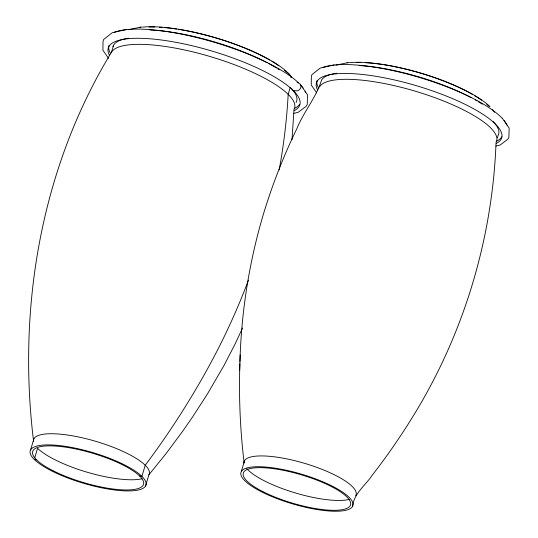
<?xml version="1.0" encoding="UTF-8"?>
<svg xmlns="http://www.w3.org/2000/svg" width="538" height="538" viewBox="0 0 538 538"><rect width="100%" height="100%" fill="white"/><g stroke="black" fill="none" stroke-linecap="round" stroke-linejoin="round"><path stroke-width="0.81" d="M239.887 363.715C238.758 396.708 240.15 429.795 244.111 462.572M239.955 361.529C241.306 312.161 249.047 263.001 262.968 215.617C271.972 185.603 283.385 156.336 297.097 128.165C303.903 111.514 316.209 97.338 321.536 80.182A92.671 24.607 16.5 0 1 336.801 73.242M239.692 370.178L240.156 354.905M292.006 139.604L293.997 109.53A95.811 25.441 16.5 0 0 215.563 58.191A95.811 25.441 16.5 0 0 111.487 52.226C40.922 167.917 17.189 307.823 33.598 441.416M111.487 52.226L113.552 45.253M30.612 449.869L33.921 438.712M34.748 457.838L37.579 448.275A60.35 16.026 16.5 0 0 87.862 472.425A60.35 16.026 16.5 0 0 142.173 478.726M145.576 485.962A60.35 16.026 16.5 0 0 66.349 446.513A60.35 16.026 16.5 0 0 52.361 471.268A60.35 16.026 16.5 0 0 145.576 485.962L148.885 474.805L165.96 453.702L182.174 431.94L192.496 417.091L207.224 394.307L223.976 365.517L235.126 343.957L242.537 328.019M290.244 87.371L288.18 94.345A622.049 536.702 -45.5 0 1 279.182 169.9M241.313 471.53L244.514 460.736M352.511 506.44A58.373 15.501 16.5 0 0 275.88 468.282A58.373 15.501 16.5 0 0 262.349 492.223A58.373 15.501 16.5 0 0 352.511 506.44C354.011 493.353 365.329 485.532 372.222 475.236C377.582 468.316 382.807 461.301 387.905 454.193C398.066 439.95 407.67 425.316 416.681 410.326C465.168 329.559 492.552 236.458 496.056 142.348A92.671 24.607 16.5 0 0 420.198 92.697A92.671 24.607 16.5 0 0 319.538 86.927M497.381 137.889L498.053 135.603A92.671 24.607 16.5 0 0 493.131 121.628M139.961 27.283L142.146 27.035M347.077 62.805L349.189 62.563M126.612 29.509L112.281 32.684L103.619 39.509L103.027 41.52L102.919 50.202L108.548 58.4M128.434 29.745L140.68 27.129M334.165 64.957L320.305 68.03L311.932 74.634L311.354 76.578L311.246 84.97L316.694 92.899M335.927 65.185L347.77 62.65M293.271 113.491L298.16 112.334L306.142 106.316L307.252 104.547L307.521 94.816L300.466 84.648M495.928 146.06L500.084 145.065L507.805 139.248L508.881 137.533L509.143 128.118L502.317 118.286M293.156 90.438L295.853 90.861A4.203 3.625 -45.5 0 0 300.567 88.071A4.203 3.625 -45.5 0 0 299.081 83.377M34.277 459.432L36.537 459.788M139.651 476.043L141.911 476.399L145.22 465.242A732.4 631.915 -45.5 0 0 206.108 371.408A622.049 536.702 -45.5 0 0 248.442 280.217M296.989 82.233L298.388 82.993M142.886 27.095A87.143 23.141 16.5 0 1 269.8 60.101M271.919 61.345A87.143 23.141 16.5 0 1 278.825 65.831M284.568 70.317A87.143 23.141 16.5 0 1 286.64 72.233M33.43 440.017A60.35 16.026 16.5 0 1 96.968 441.691A60.35 16.026 16.5 0 1 148.885 474.805M299.619 104.332A99.907 26.53 16.5 0 1 294.118 108.515M110.31 53.047A99.907 26.53 16.5 0 1 109.039 45.448M109.57 55.542A99.907 26.53 16.5 0 1 212.308 51.164A99.907 26.53 16.5 0 1 294.199 110.62M114.244 32.341A104.016 27.62 16.5 0 1 206.552 40.094A104.016 27.62 16.5 0 1 298.59 82.899M301.031 85.414A104.016 27.62 16.5 0 1 303.183 88.064M305.1 91.225A104.016 27.62 16.5 0 1 305.624 92.422M112.967 46.611A95.811 25.441 16.5 0 1 128.421 38.205M291.556 88.723A95.811 25.441 16.5 0 1 296.061 102.556M149.833 29.987A94.473 25.091 16.5 0 1 267.077 62.69M268.617 63.504A94.473 25.091 16.5 0 1 276.525 68.037M277.843 68.851A94.473 25.091 16.5 0 1 279.114 69.664M287.332 72.617A11.426 9.859 -45.5 0 1 291.092 77.58M149.087 27.014A87.25 23.168 16.5 0 1 154.749 27.014M159.423 27.209A87.25 23.168 16.5 0 1 162.691 27.438M164.366 27.579A87.25 23.168 16.5 0 1 176.585 29.059M178.219 29.308A87.25 23.168 16.5 0 1 291.293 76.88M349.216 499.439A58.373 15.501 16.5 0 1 294.864 492.801A58.373 15.501 16.5 0 1 246.794 468.652M243.976 463.117A58.373 15.501 16.5 0 1 303.526 463.036A58.373 15.501 16.5 0 1 355.705 495.646M359.196 65.542A91.373 24.264 16.5 0 1 470.972 97.553M475.498 100.048A91.373 24.264 16.5 0 1 476.937 100.882M478.329 101.716A91.373 24.264 16.5 0 1 482.27 104.184M322.827 67.452A100.599 26.718 16.5 0 1 414.832 76.134A100.599 26.718 16.5 0 1 502.358 118.474M504.167 120.566A100.599 26.718 16.5 0 1 507.052 125.186M349.902 62.623A84.284 22.381 16.5 0 1 472.66 94.54M474.704 95.751A84.284 22.381 16.5 0 1 481.557 100.209M486.803 104.305A84.284 22.381 16.5 0 1 488.941 106.275M317.682 90.135A96.632 25.663 16.5 0 1 416.829 85.838A96.632 25.663 16.5 0 1 496.406 143.33M501.826 136.793A96.632 25.663 16.5 0 1 496.258 141.339M318.758 88.353A96.632 25.663 16.5 0 1 317.164 80.37M356.66 62.529A84.392 22.408 16.5 0 1 360.756 62.529M365.457 62.711A84.392 22.408 16.5 0 1 382.794 64.56M384.441 64.816A84.392 22.408 16.5 0 1 489.97 106.692M492.62 109.644A84.392 22.408 16.5 0 1 494.429 112.355M53.861 471.127A57.815 15.353 16.5 0 0 143.162 485.202A57.815 15.353 16.5 0 0 67.263 447.414A57.815 15.353 16.5 0 0 53.861 471.127M263.802 492.088A55.918 14.849 16.5 0 0 350.171 505.707A55.918 14.849 16.5 0 0 276.761 469.156A55.918 14.849 16.5 0 0 263.802 492.088"/></g></svg>
